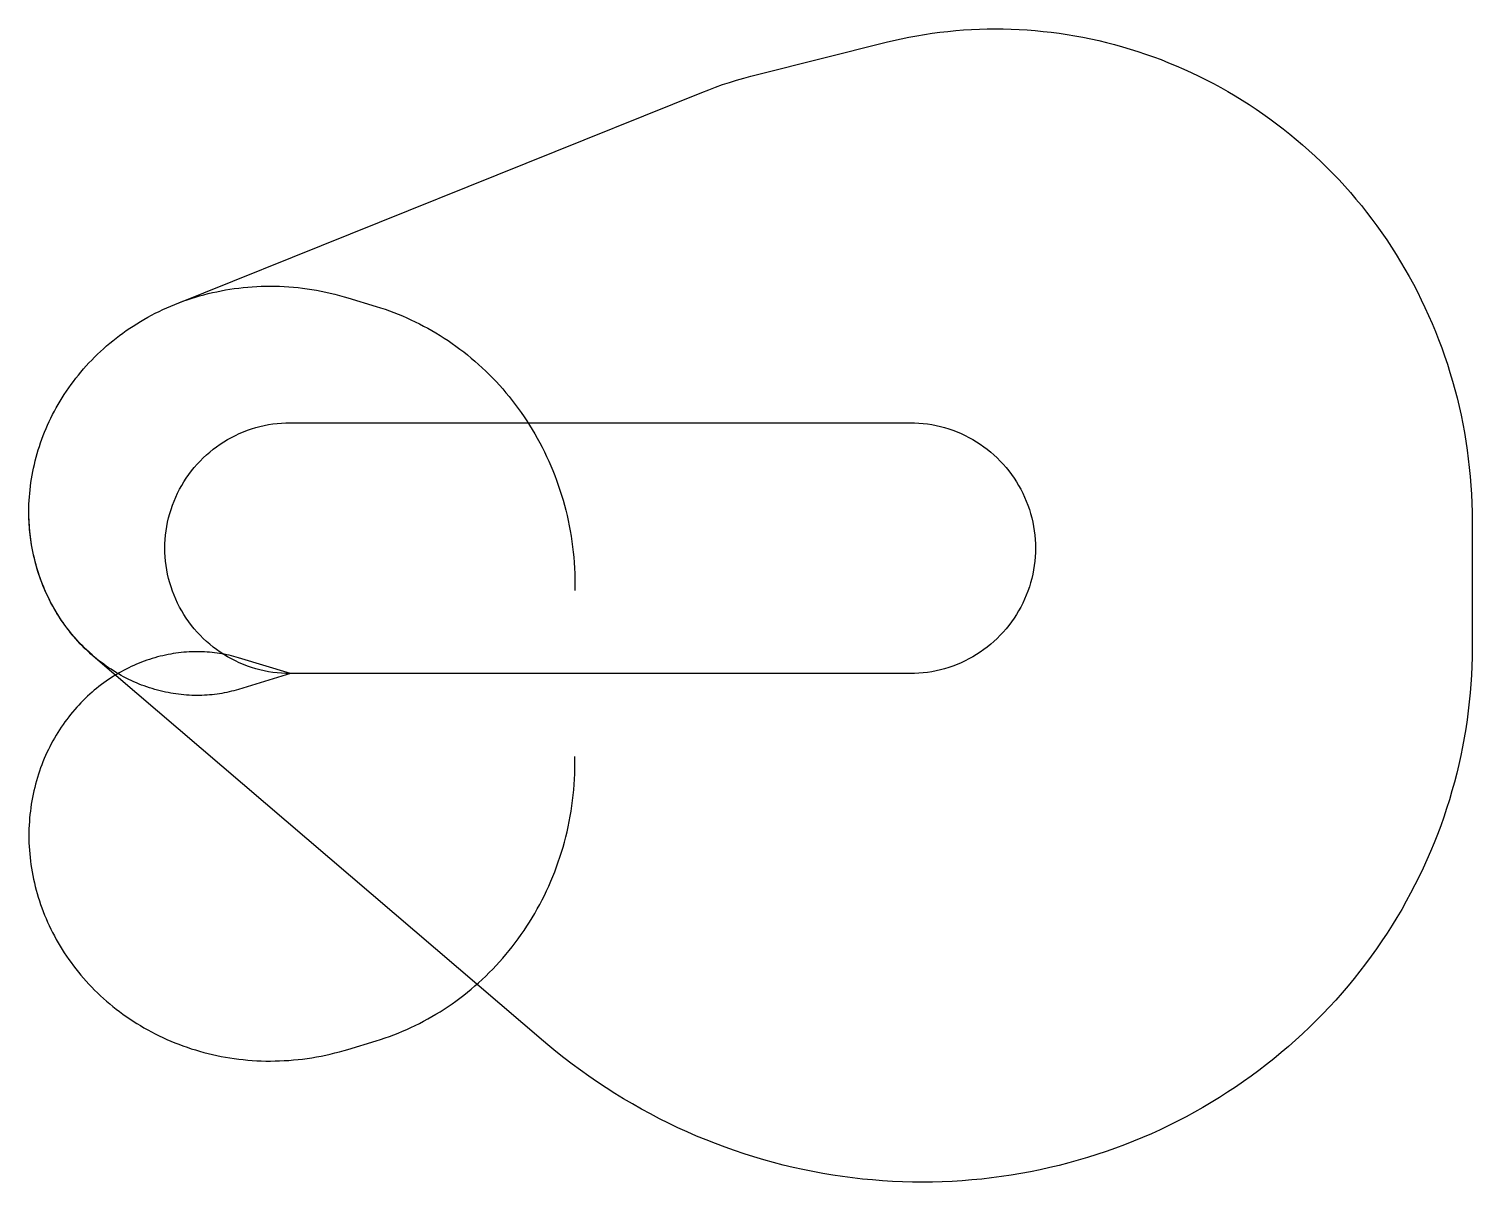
# Model space of a CAD drawing. Header units: metres. Extents: x -5626 to 25425, y -10942 to 13873.
import ezdxf

# ---------------------------------------------------------------- set-up
doc = ezdxf.new("R2010")
doc.units = ezdxf.units.M

msp = doc.modelspace()

# ---------------------------------------------------------------- linework, layer by layer
at = {"layer": 'NorminalTrack', "color": 1}
msp.add_lwpolyline([(0, 0), (0, 0), (-94, 2), (-188, 7), (-282, 15), (-376, 26), (-469, 41), (-561, 59), (-653, 80), (-744, 105), (-834, 132), (-923, 163), (-1011, 197), (-1098, 233), (-1183, 273), (-1267, 316), (-1349, 362), (-1430, 410), (-1509, 461), (-1586, 515), (-1662, 572), (-1735, 631), (-1806, 693), (-1875, 757), (-1941, 824), (-2006, 893), (-2068, 964), (-2127, 1037), (-2184, 1113), (-2238, 1190), (-2289, 1269), (-2337, 1349), (-2383, 1432), (-2426, 1516), (-2466, 1601), (-2502, 1688), (-2536, 1776), (-2567, 1865), (-2594, 1955), (-2619, 2046), (-2640, 2138), (-2658, 2230), (-2673, 2323), (-2684, 2417), (-2692, 2511), (-2697, 2605), (-2699, 2699), (-2697, 2793), (-2692, 2887), (-2684, 2981), (-2673, 3075), (-2658, 3168), (-2640, 3260), (-2619, 3352), (-2594, 3443), (-2567, 3533), (-2536, 3622), (-2502, 3710), (-2466, 3797), (-2426, 3882), (-2383, 3966), (-2337, 4048), (-2289, 4129), (-2238, 4208), (-2184, 4285), (-2127, 4361), (-2068, 4434), (-2006, 4505), (-1941, 4574), (-1875, 4640), (-1806, 4705), (-1735, 4767), (-1662, 4826), (-1586, 4882), (-1509, 4937), (-1430, 4988), (-1349, 5036), (-1267, 5082), (-1183, 5125), (-1098, 5165), (-1011, 5201), (-923, 5235), (-834, 5266), (-744, 5293), (-653, 5318), (-561, 5339), (-469, 5357), (-376, 5372), (-282, 5383), (-188, 5391), (-94, 5396), (0, 5398), (0, 5398), (13332, 5398), (13332, 5398), (13426, 5396), (13520, 5391), (13614, 5383), (13707, 5372), (13800, 5357), (13893, 5339), (13985, 5318), (14076, 5293), (14166, 5266), (14255, 5235), (14343, 5201), (14430, 5165), (14515, 5125), (14599, 5082), (14681, 5036), (14762, 4988), (14841, 4937), (14918, 4882), (14993, 4826), (15067, 4767), (15138, 4705), (15207, 4640), (15273, 4574), (15337, 4505), (15399, 4434), (15459, 4361), (15515, 4285), (15569, 4208), (15621, 4129), (15669, 4048), (15715, 3966), (15758, 3882), (15797, 3797), (15834, 3710), (15868, 3622), (15899, 3533), (15926, 3443), (15951, 3352), (15972, 3260), (15990, 3168), (16004, 3075), (16016, 2981), (16024, 2887), (16029, 2793), (16031, 2699), (16029, 2605), (16024, 2511), (16016, 2417), (16004, 2323), (15990, 2230), (15972, 2138), (15951, 2046), (15926, 1955), (15899, 1865), (15868, 1776), (15834, 1688), (15797, 1601), (15758, 1516), (15715, 1432), (15669, 1349), (15621, 1269), (15569, 1190), (15515, 1113), (15459, 1037), (15399, 964), (15337, 893), (15273, 824), (15207, 757), (15138, 693), (15067, 631), (14993, 572), (14918, 515), (14841, 461), (14762, 410), (14681, 362), (14599, 316), (14515, 273), (14430, 233), (14343, 197), (14255, 163), (14166, 132), (14076, 105), (13985, 80), (13893, 59), (13800, 41), (13707, 26), (13614, 15), (13520, 7), (13426, 2), (13332, 0), (0, 0)], dxfattribs=at)
at = {"layer": 'WindSpiral', "color": 5}
for points in [[(0, 0), (-1119, -340), (-1168, -355), (-1218, -369), (-1268, -381), (-1319, -394), (-1370, -405), (-1421, -415), (-1473, -425), (-1526, -433), (-1578, -441), (-1631, -448), (-1685, -454), (-1739, -459), (-1793, -463), (-1847, -467), (-1902, -469), (-1957, -470), (-2012, -471), (-2067, -470), (-2123, -469), (-2179, -466), (-2235, -463), (-2291, -458), (-2348, -453), (-2404, -446), (-2461, -439), (-2518, -430), (-2574, -420), (-2631, -410), (-2688, -398), (-2745, -385), (-2802, -372), (-2859, -357), (-2916, -341), (-2973, -324), (-3029, -306), (-3086, -287), (-3143, -267), (-3199, -246), (-3255, -224), (-3311, -200), (-3367, -176), (-3423, -150), (-3478, -124), (-3533, -96), (-3588, -68), (-3643, -38), (-3697, -7), (-3751, 25), (-3805, 58), (-3858, 92), (-3911, 127), (-3963, 163), (-4015, 200), (-4066, 238), (-4117, 277), (-4168, 318), (-4218, 359), (-4267, 401), (-4316, 445), (-4364, 489), (-4412, 534), (-4459, 581), (-4505, 628), (-4551, 676), (-4596, 725), (-4640, 776), (-4684, 827), (-4727, 879), (-4769, 932), (-4810, 986), (-4850, 1041), (-4890, 1096), (-4929, 1153), (-4967, 1210), (-5004, 1269), (-5040, 1328), (-5075, 1388), (-5109, 1449), (-5143, 1510), (-5175, 1573), (-5206, 1636), (-5237, 1700), (-5266, 1764), (-5295, 1830), (-5322, 1896), (-5348, 1963), (-5373, 2030), (-5397, 2098), (-5420, 2167), (-5442, 2236), (-5462, 2306), (-5482, 2377), (-5500, 2448), (-5517, 2520), (-5533, 2592), (-5548, 2664), (-5561, 2738), (-5573, 2811), (-5584, 2885), (-5594, 2960), (-5603, 3034), (-5610, 3110), (-5615, 3185), (-5620, 3261), (-5623, 3337), (-5625, 3414), (-5626, 3491), (-5625, 3568), (-5623, 3645), (-5619, 3722), (-5614, 3800), (-5608, 3877), (-5601, 3955), (-5592, 4033), (-5581, 4111), (-5569, 4189), (-5556, 4267), (-5542, 4345), (-5526, 4423), (-5508, 4501), (-5490, 4579), (-5469, 4657), (-5448, 4735), (-5425, 4812), (-5400, 4889), (-5374, 4966), (-5347, 5043), (-5318, 5120), (-5288, 5196), (-5256, 5272), (-5223, 5348), (-5189, 5423), (-5153, 5498), (-5116, 5572), (-5077, 5646), (-5037, 5720), (-4996, 5793), (-4953, 5865), (-4909, 5937), (-4863, 6008), (-4816, 6079), (-4768, 6149), (-4718, 6218), (-4667, 6287), (-4615, 6355), (-4561, 6423), (-4506, 6489), (-4450, 6555), (-4392, 6620), (-4333, 6684), (-4273, 6747), (-4212, 6809), (-4149, 6871), (-4085, 6931), (-4020, 6991), (-3954, 7049), (-3886, 7107), (-3817, 7163), (-3748, 7219), (-3676, 7273), (-3604, 7326), (-3531, 7379), (-3457, 7430), (-3381, 7479), (-3305, 7528), (-3227, 7575), (-3149, 7621), (-3069, 7666), (-2988, 7710), (-2907, 7752), (-2824, 7793), (-2741, 7833), (-2657, 7871), (-2572, 7908), (-2486, 7943), (-2486, 7943), (8854, 12506), (9001, 12564), (9150, 12619), (9299, 12672), (9450, 12722), (9602, 12770), (9755, 12815), (9908, 12857), (10048, 12894), (12816, 13585), (12980, 13624), (13144, 13660), (13309, 13694), (13475, 13725), (13641, 13753), (13808, 13778), (13976, 13800), (14145, 13819), (14314, 13835), (14484, 13849), (14654, 13859), (14824, 13867), (14995, 13871), (15166, 13873), (15337, 13871), (15509, 13867), (15680, 13859), (15852, 13849), (16024, 13835), (16195, 13819), (16367, 13799), (16539, 13777), (16710, 13751), (16881, 13723), (17052, 13691), (17222, 13657), (17392, 13619), (17562, 13578), (17731, 13535), (17900, 13488), (18067, 13438), (18235, 13386), (18401, 13330), (18567, 13271), (18732, 13210), (18896, 13145), (19059, 13077), (19221, 13007), (19383, 12934), (19543, 12857), (19701, 12778), (19859, 12696), (20016, 12611), (20171, 12524), (20325, 12433), (20477, 12340), (20628, 12244), (20777, 12145), (20925, 12043), (21072, 11939), (21216, 11832), (21359, 11722), (21500, 11610), (21640, 11495), (21777, 11378), (21913, 11258), (22047, 11135), (22179, 11010), (22308, 10883), (22436, 10753), (22562, 10621), (22685, 10486), (22806, 10349), (22925, 10210), (23042, 10069), (23156, 9925), (23268, 9779), (23377, 9632), (23484, 9482), (23589, 9330), (23691, 9176), (23790, 9020), (23887, 8862), (23981, 8702), (24073, 8541), (24161, 8377), (24247, 8212), (24331, 8045), (24411, 7877), (24488, 7707), (24563, 7535), (24635, 7362), (24704, 7188), (24770, 7012), (24832, 6835), (24892, 6656), (24949, 6476), (25003, 6295), (25053, 6113), (25101, 5930), (25145, 5746), (25186, 5561), (25224, 5374), (25259, 5187), (25290, 5000), (25318, 4811), (25343, 4622), (25365, 4432), (25383, 4241), (25398, 4050), (25410, 3859), (25419, 3667), (25424, 3474), (25425, 3282), (25425, 3279), (25425, 548), (25424, 355), (25419, 162), (25410, -31), (25398, -224), (25383, -417), (25365, -610), (25343, -803), (25317, -996), (25289, -1189), (25256, -1381), (25221, -1573), (25182, -1765), (25139, -1956), (25094, -2146), (25045, -2336), (24992, -2526), (24936, -2714), (24877, -2902), (24814, -3089), (24749, -3275), (24679, -3460), (24607, -3644), (24531, -3827), (24452, -4009), (24370, -4190), (24284, -4369), (24195, -4547), (24103, -4724), (24008, -4899), (23910, -5073), (23808, -5246), (23703, -5416), (23596, -5586), (23485, -5753), (23371, -5919), (23254, -6082), (23134, -6244), (23012, -6404), (22886, -6562), (22757, -6718), (22626, -6872), (22491, -7024), (22354, -7174), (22215, -7321), (22072, -7466), (21927, -7609), (21779, -7749), (21628, -7887), (21475, -8022), (21320, -8155), (21162, -8286), (21001, -8413), (20839, -8538), (20673, -8660), (20506, -8780), (20336, -8897), (20164, -9010), (19990, -9121), (19814, -9229), (19635, -9334), (19455, -9436), (19273, -9535), (19088, -9631), (18902, -9724), (18715, -9814), (18525, -9900), (18334, -9983), (18141, -10063), (17946, -10140), (17750, -10213), (17552, -10283), (17353, -10350), (17153, -10413), (16951, -10473), (16748, -10529), (16544, -10582), (16339, -10631), (16133, -10677), (15926, -10719), (15718, -10757), (15508, -10792), (15299, -10824), (15088, -10851), (14877, -10876), (14665, -10896), (14452, -10913), (14239, -10926), (14026, -10935), (13812, -10941), (13598, -10942), (13383, -10941), (13169, -10935), (12954, -10926), (12739, -10912), (12525, -10896), (12310, -10875), (12096, -10851), (11882, -10822), (11668, -10790), (11454, -10755), (11241, -10715), (11028, -10672), (10816, -10625), (10605, -10574), (10394, -10520), (10184, -10461), (9975, -10399), (9766, -10334), (9559, -10264), (9353, -10191), (9147, -10114), (8943, -10034), (8740, -9950), (8539, -9862), (8338, -9771), (8139, -9676), (7942, -9578), (7746, -9476), (7552, -9370), (7359, -9261), (7168, -9149), (6979, -9033), (6792, -8914), (6607, -8791), (6423, -8665), (6242, -8536), (6063, -8403), (5885, -8267), (5711, -8128), (5538, -7986), (5445, -7907), (-4241, 378), (-4290, 421), (-4338, 465), (-4386, 510), (-4434, 556), (-4480, 602), (-4526, 650), (-4572, 699), (-4617, 749), (-4660, 799), (-4704, 851), (-4746, 903), (-4788, 957), (-4829, 1011), (-4869, 1066), (-4908, 1122), (-4946, 1179), (-4984, 1237), (-5021, 1296), (-5056, 1356), (-5091, 1416), (-5125, 1477), (-5158, 1539), (-5190, 1602), (-5221, 1665), (-5251, 1730), (-5279, 1795), (-5307, 1860), (-5334, 1927), (-5360, 1994), (-5384, 2062), (-5408, 2130), (-5430, 2199), (-5451, 2269), (-5472, 2339), (-5490, 2410), (-5508, 2481), (-5525, 2553), (-5540, 2625), (-5554, 2698), (-5567, 2772), (-5579, 2845), (-5589, 2920), (-5598, 2994), (-5606, 3069), (-5613, 3145), (-5618, 3220), (-5622, 3296), (-5624, 3373), (-5626, 3449), (-5626, 3484)], [(0, 0), (-1119, -340), (-1168, -355), (-1218, -369), (-1268, -381), (-1319, -394), (-1370, -405), (-1421, -415), (-1473, -425), (-1526, -433), (-1578, -441), (-1631, -448), (-1685, -454), (-1739, -459), (-1793, -463), (-1847, -467), (-1902, -469), (-1957, -470), (-2012, -471), (-2067, -470), (-2123, -469), (-2179, -466), (-2235, -463), (-2291, -458), (-2348, -453), (-2404, -446), (-2461, -439), (-2518, -430), (-2574, -420), (-2631, -410), (-2688, -398), (-2745, -385), (-2802, -372), (-2859, -357), (-2916, -341), (-2973, -324), (-3029, -306), (-3086, -287), (-3143, -267), (-3199, -246), (-3255, -224), (-3311, -200), (-3367, -176), (-3423, -150), (-3478, -124), (-3533, -96), (-3588, -68), (-3643, -38), (-3697, -7), (-3751, 25), (-3805, 58), (-3858, 92), (-3911, 127), (-3963, 163), (-4015, 200), (-4066, 238), (-4117, 277), (-4168, 318), (-4218, 359), (-4267, 401), (-4316, 445), (-4364, 489), (-4412, 534), (-4459, 581), (-4505, 628), (-4551, 676), (-4596, 725), (-4640, 776), (-4684, 827), (-4727, 879), (-4769, 932), (-4810, 986), (-4850, 1041), (-4890, 1096), (-4929, 1153), (-4967, 1210), (-5004, 1269), (-5040, 1328), (-5075, 1388), (-5109, 1449), (-5143, 1510), (-5175, 1573), (-5206, 1636), (-5237, 1700), (-5266, 1764), (-5295, 1830), (-5322, 1896), (-5348, 1963), (-5373, 2030), (-5397, 2098), (-5420, 2167), (-5442, 2236), (-5462, 2306), (-5482, 2377), (-5500, 2448), (-5517, 2520), (-5533, 2592), (-5548, 2664), (-5561, 2738), (-5573, 2811), (-5584, 2885), (-5594, 2960), (-5603, 3034), (-5610, 3110), (-5615, 3185), (-5620, 3261), (-5623, 3337), (-5625, 3414), (-5626, 3491), (-5625, 3568), (-5623, 3645), (-5619, 3722), (-5614, 3800), (-5608, 3877), (-5601, 3955), (-5592, 4033), (-5581, 4111), (-5569, 4189), (-5556, 4267), (-5542, 4345), (-5526, 4423), (-5508, 4501), (-5490, 4579), (-5469, 4657), (-5448, 4735), (-5425, 4812), (-5400, 4889), (-5374, 4966), (-5347, 5043), (-5318, 5120), (-5288, 5196), (-5256, 5272), (-5223, 5348), (-5189, 5423), (-5153, 5498), (-5116, 5572), (-5077, 5646), (-5037, 5720), (-4996, 5793), (-4953, 5865), (-4909, 5937), (-4863, 6008), (-4816, 6079), (-4768, 6149), (-4718, 6218), (-4667, 6287), (-4615, 6355), (-4561, 6423), (-4506, 6489), (-4450, 6555), (-4392, 6620), (-4333, 6684), (-4273, 6747), (-4212, 6809), (-4149, 6871), (-4085, 6931), (-4020, 6991), (-3954, 7049), (-3886, 7107), (-3817, 7163), (-3748, 7219), (-3676, 7273), (-3604, 7326), (-3531, 7379), (-3457, 7430), (-3381, 7479), (-3305, 7528), (-3227, 7575), (-3149, 7621), (-3069, 7666), (-2988, 7710), (-2907, 7752), (-2824, 7793), (-2741, 7833), (-2657, 7871), (-2572, 7908), (-2486, 7943), (-2399, 7977), (-2311, 8010), (-2223, 8041), (-2134, 8071), (-2044, 8099), (-1953, 8126), (-1862, 8151), (-1770, 8175), (-1677, 8197), (-1584, 8217), (-1490, 8236), (-1396, 8254), (-1301, 8269), (-1206, 8283), (-1110, 8296), (-1014, 8307), (-917, 8316), (-820, 8323), (-723, 8329), (-625, 8333), (-527, 8336), (-429, 8336), (-330, 8335), (-231, 8333), (-133, 8328), (-33, 8322), (66, 8314), (165, 8304), (264, 8293), (364, 8280), (463, 8265), (562, 8248), (661, 8229), (760, 8209), (859, 8187), (958, 8163), (1057, 8138), (1155, 8110), (1238, 8086), (1848, 7900), (1942, 7870), (2037, 7839), (2131, 7806), (2224, 7771), (2318, 7734), (2410, 7696), (2503, 7656), (2594, 7615), (2686, 7571), (2776, 7526), (2867, 7479), (2956, 7431), (3045, 7381), (3133, 7329), (3221, 7275), (3308, 7220), (3393, 7164), (3479, 7105), (3563, 7045), (3646, 6984), (3729, 6921), (3811, 6856), (3891, 6789), (3971, 6722), (4050, 6652), (4127, 6581), (4204, 6509), (4279, 6435), (4354, 6359), (4427, 6283), (4499, 6204), (4569, 6125), (4639, 6043), (4707, 5961), (4774, 5877), (4840, 5792), (4904, 5705), (4967, 5617), (5028, 5528), (5088, 5438), (5147, 5346), (5204, 5253), (5259, 5159), (5313, 5064), (5366, 4968), (5417, 4870), (5466, 4772), (5514, 4672), (5560, 4572), (5604, 4470), (5647, 4367), (5688, 4264), (5727, 4159), (5765, 4054), (5800, 3948), (5834, 3841), (5866, 3733), (5897, 3624), (5925, 3515), (5952, 3404), (5976, 3294), (5999, 3182), (6020, 3070), (6039, 2957), (6056, 2844), (6071, 2731), (6085, 2616), (6096, 2502), (6105, 2387), (6112, 2271), (6117, 2155), (6121, 2039), (6122, 1923), (6121, 1806), (6121, 1787)], [(0, 0), (-1119, 340), (-1168, 355), (-1218, 369), (-1268, 381), (-1319, 394), (-1370, 405), (-1421, 415), (-1473, 425), (-1526, 433), (-1578, 441), (-1631, 448), (-1685, 454), (-1739, 459), (-1793, 463), (-1847, 467), (-1902, 469), (-1957, 470), (-2012, 471), (-2067, 470), (-2123, 469), (-2179, 466), (-2235, 463), (-2291, 458), (-2348, 453), (-2404, 446), (-2461, 439), (-2518, 430), (-2574, 420), (-2631, 410), (-2688, 398), (-2745, 385), (-2802, 372), (-2859, 357), (-2916, 341), (-2973, 324), (-3029, 306), (-3086, 287), (-3143, 267), (-3199, 246), (-3255, 224), (-3311, 200), (-3367, 176), (-3423, 150), (-3478, 124), (-3533, 96), (-3588, 68), (-3643, 38), (-3697, 7), (-3751, -25), (-3805, -58), (-3858, -92), (-3911, -127), (-3963, -163), (-4015, -200), (-4066, -238), (-4117, -277), (-4168, -318), (-4218, -359), (-4267, -401), (-4316, -445), (-4364, -489), (-4412, -534), (-4459, -581), (-4505, -628), (-4551, -676), (-4596, -725), (-4640, -776), (-4684, -827), (-4727, -879), (-4769, -932), (-4810, -986), (-4850, -1041), (-4890, -1096), (-4929, -1153), (-4967, -1210), (-5004, -1269), (-5040, -1328), (-5075, -1388), (-5109, -1449), (-5143, -1510), (-5175, -1573), (-5206, -1636), (-5237, -1700), (-5266, -1764), (-5295, -1830), (-5322, -1896), (-5348, -1963), (-5373, -2030), (-5397, -2098), (-5420, -2167), (-5442, -2236), (-5462, -2306), (-5482, -2377), (-5500, -2448), (-5517, -2520), (-5533, -2592), (-5548, -2664), (-5561, -2738), (-5573, -2811), (-5584, -2885), (-5594, -2960), (-5603, -3034), (-5610, -3110), (-5615, -3185), (-5620, -3261), (-5623, -3337), (-5625, -3414), (-5626, -3491), (-5625, -3568), (-5623, -3645), (-5619, -3722), (-5614, -3800), (-5608, -3877), (-5601, -3955), (-5592, -4033), (-5581, -4111), (-5569, -4189), (-5556, -4267), (-5542, -4345), (-5526, -4423), (-5508, -4501), (-5490, -4579), (-5469, -4657), (-5448, -4735), (-5425, -4812), (-5400, -4889), (-5374, -4966), (-5347, -5043), (-5318, -5120), (-5288, -5196), (-5256, -5272), (-5223, -5348), (-5189, -5423), (-5153, -5498), (-5116, -5572), (-5077, -5646), (-5037, -5720), (-4996, -5793), (-4953, -5865), (-4909, -5937), (-4863, -6008), (-4816, -6079), (-4768, -6149), (-4718, -6218), (-4667, -6287), (-4615, -6355), (-4561, -6423), (-4506, -6489), (-4450, -6555), (-4392, -6620), (-4333, -6684), (-4273, -6747), (-4212, -6809), (-4149, -6871), (-4085, -6931), (-4020, -6991), (-3954, -7049), (-3886, -7107), (-3817, -7163), (-3748, -7219), (-3676, -7273), (-3604, -7326), (-3531, -7379), (-3457, -7430), (-3381, -7479), (-3305, -7528), (-3227, -7575), (-3149, -7621), (-3069, -7666), (-2988, -7710), (-2907, -7752), (-2824, -7793), (-2741, -7833), (-2657, -7871), (-2572, -7908), (-2486, -7943), (-2399, -7977), (-2311, -8010), (-2223, -8041), (-2134, -8071), (-2044, -8099), (-1953, -8126), (-1862, -8151), (-1770, -8175), (-1677, -8197), (-1584, -8217), (-1490, -8236), (-1396, -8254), (-1301, -8269), (-1206, -8283), (-1110, -8296), (-1014, -8307), (-917, -8316), (-820, -8323), (-723, -8329), (-625, -8333), (-527, -8336), (-429, -8336), (-330, -8335), (-231, -8333), (-133, -8328), (-33, -8322), (66, -8314), (165, -8304), (264, -8293), (364, -8280), (463, -8265), (562, -8248), (661, -8229), (760, -8209), (859, -8187), (958, -8163), (1057, -8138), (1155, -8110), (1238, -8086), (1848, -7900), (1942, -7870), (2037, -7839), (2131, -7806), (2224, -7771), (2318, -7734), (2410, -7696), (2503, -7656), (2594, -7615), (2686, -7571), (2776, -7526), (2867, -7479), (2956, -7431), (3045, -7381), (3133, -7329), (3221, -7275), (3308, -7220), (3393, -7164), (3479, -7105), (3563, -7045), (3646, -6984), (3729, -6921), (3811, -6856), (3891, -6789), (3971, -6722), (4050, -6652), (4127, -6581), (4204, -6509), (4279, -6435), (4354, -6359), (4427, -6283), (4499, -6204), (4569, -6125), (4639, -6043), (4707, -5961), (4774, -5877), (4840, -5792), (4904, -5705), (4967, -5617), (5028, -5528), (5088, -5438), (5147, -5346), (5204, -5253), (5259, -5159), (5313, -5064), (5366, -4968), (5417, -4870), (5466, -4772), (5514, -4672), (5560, -4572), (5604, -4470), (5647, -4367), (5688, -4264), (5727, -4159), (5765, -4054), (5800, -3948), (5834, -3841), (5866, -3733), (5897, -3624), (5925, -3515), (5952, -3404), (5976, -3294), (5999, -3182), (6020, -3070), (6039, -2957), (6056, -2844), (6071, -2731), (6085, -2616), (6096, -2502), (6105, -2387), (6112, -2271), (6117, -2155), (6121, -2039), (6122, -1923), (6121, -1806), (6121, -1787)]]:
    msp.add_lwpolyline(points, dxfattribs=at)

doc.saveas('drawing.dxf')
